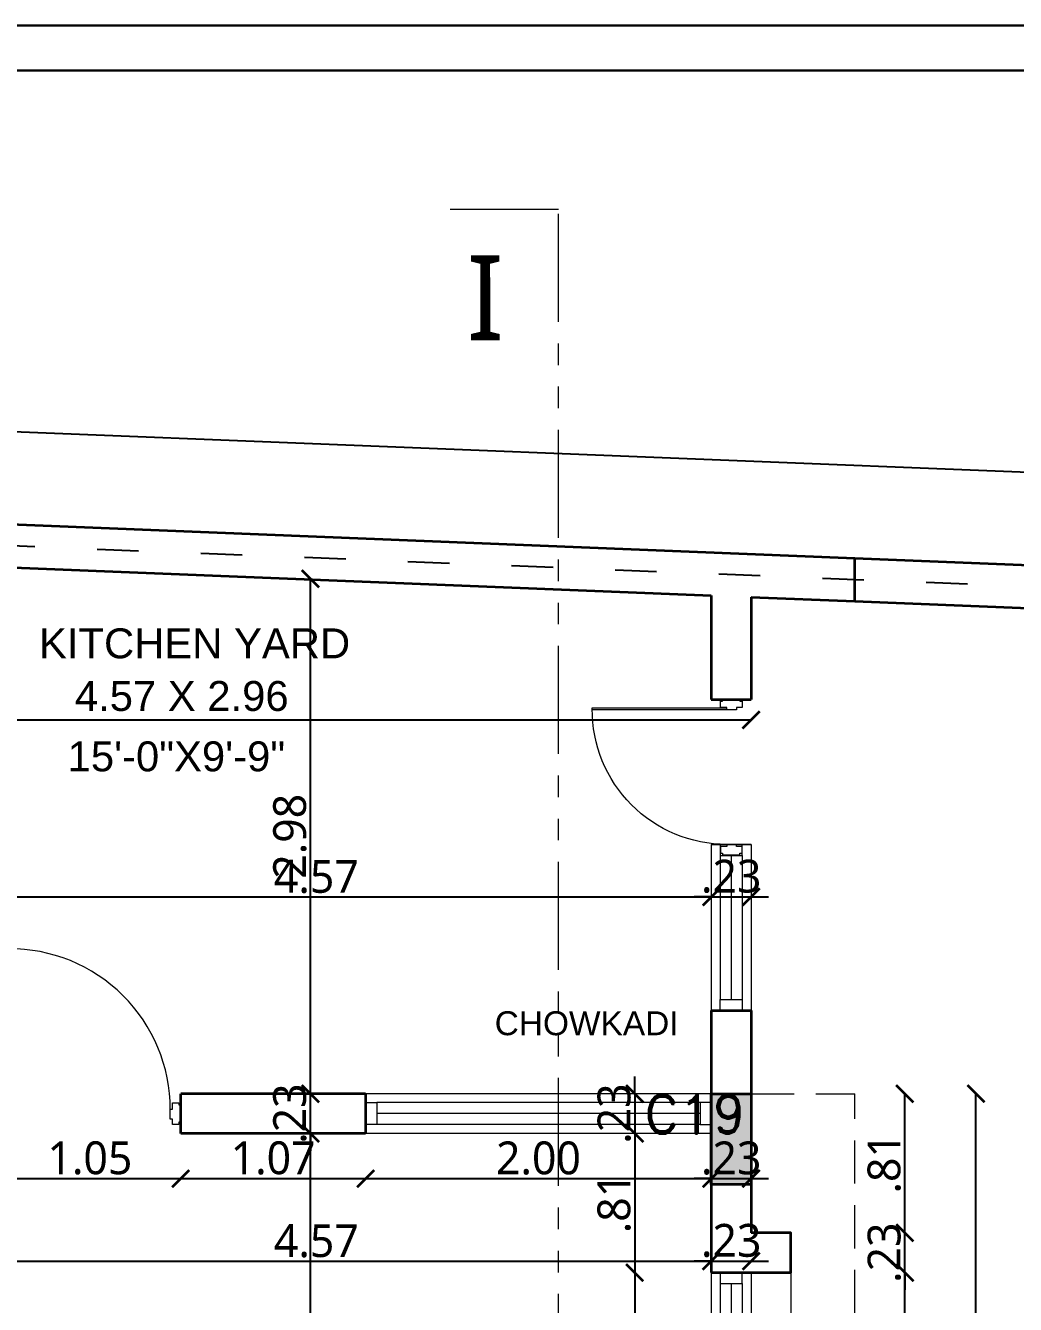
# Model space of a CAD drawing. Extents: x 2450 to 2649, y -7 to 131.
# Drawn here: x 2468.85 to 2474.58, y 123.51 to 130.91 of the extents above; entities that cross this region are included whole.
import ezdxf
from ezdxf.enums import TextEntityAlignment as Align

# ---------------------------------------------------------------- set-up
doc = ezdxf.new("R2010")
doc.units = 0
doc.header["$MEASUREMENT"] = 0
doc.header["$PDMODE"] = 34
for name, pattern in [('ACAD_ISO03W100', [30, 12, -18]), ('HIDDEN', [0.375, 0.25, -0.125]), ('PHANTOM2', [1.25, 0.625, -0.125, 0.125, -0.125, 0.125, -0.125])]:
    doc.linetypes.add(name, pattern=pattern)
doc.layers.add('BAS LINE', color=130, linetype='Continuous')
for name, color, linetype, lineweight in [('COLUMN', 5, 'Continuous', 35), ('DOOR-WINDOW', 35, 'Continuous', 13), ('KRB-R.C.C. COLUMN TEXT', 240, 'Continuous', 0), ('PLOT', 230, 'Continuous', 35), ('SECTION LINE', 3, 'PHANTOM2', 5), ('TEXT-1', 7, 'Continuous', 9), ('WALL', 30, 'Continuous', 35), ('WINDOW-LINE', 25, 'Continuous', 9)]:
    doc.layers.add(name, color=color, linetype=linetype, lineweight=lineweight)
for name, color, linetype, lineweight, true_color in [('COULMN HATCH', 7, 'Continuous', 13, 0xadadad), ('DIM_1', 7, 'Continuous', 13, 0x000000), ('R.C.C PROJATION', 7, 'HIDDEN', 13, 0xa32900), ('SHEET', 7, 'Continuous', 30, 0x121212), ('WORKING DIM', 7, 'Continuous', 15, 0x292929)]:
    doc.layers.add(name, color=color, linetype=linetype, lineweight=lineweight, true_color=true_color)
doc.styles.add('AR', font='arial.ttf')
doc.styles.add('ARIAL', font='arial.ttf')
doc.styles.add('COMPLEX', font='complex.shx')
doc.styles.add('ROMAND', font='romand.shx')
doc.styles.get("Standard").update_dxf_attribs({"font": 'malgunsl.ttf'})
doc.dimstyles.new('2310', dxfattribs={"dimtxt": 0.19, "dimasz": 0.08, "dimexe": 0.18, "dimexo": 0.0625, "dimgap": 0.005, "dimtad": 0, "dimzin": 0, "dimdsep": 46, "dimtxsty": 'AR', "dimblk": 'ARCHTICK', "dimcen": 0.09, "dimse1": 1, "dimse2": 1, "dimaunit": 1, "dimadec": 4, "dimazin": 0, "dimtfac": 1, "dimtofl": 0, "dimtmove": 0, "dimatfit": 3, "dimfxl": 0.18, "dimtolj": 1, "dimtzin": 0, "dimarcsym": 0})
doc.dimstyles.new('R07', dxfattribs={"dimtxt": 0.19, "dimasz": 0.1, "dimexe": 0.18, "dimexo": 0.0625, "dimgap": 0.02, "dimtad": 1, "dimzin": 4, "dimdsep": 46, "dimtxsty": 'Standard', "dimblk": 'ARCHTICK', "dimcen": 0, "dimse1": 1, "dimse2": 1, "dimclrd": 256, "dimclre": 48, "dimclrt": 256, "dimadec": 0, "dimazin": 0, "dimtm": 1e-09, "dimtfac": 1, "dimtix": 1, "dimtmove": 1, "dimatfit": 3, "dimfxl": 0.18, "dimtolj": 1, "dimtzin": 0, "dimlwe": 15, "dimarcsym": 0})

# ---------------------------------------------------------------- blocks, each defined once
blk = doc.blocks.new('*U15')
at = {"layer": 'DOOR-WINDOW'}
for points in [[(0.0492, 0.954), (0.0492, 0.0263), (0.0605, 0.0263), (0.0605, 0.954), (0.0492, 0.954)], [(0, 0.05), (0, -0.05), (0.0105, -0.05), (0.0105, -0.0625), (0.048, -0.0625), (0.048, -0.0313), (0.0605, -0.0313), (0.0605, 0.025), (0.048, 0.025), (0.048, 0.0625), (0.0105, 0.0625), (0.0105, 0.05)], [(1.05, 0.05), (1.05, -0.05), (1.0395, -0.05), (1.0395, -0.0625), (1.002, -0.0625), (1.002, -0.0313), (0.9895, -0.0313), (0.9895, 0.025), (1.002, 0.025), (1.002, 0.0625), (1.0395, 0.0625), (1.0395, 0.05)]]:
    blk.add_lwpolyline(points, close=True, dxfattribs=at)
blk.add_arc((0.0605, 0.025), 0.929, 360, 90.36666, dxfattribs=at)
blk = doc.blocks.new('*U38')
at = {"layer": 'WINDOW-LINE'}
for p, q in [((175536.9, -38812.92), (175536.9, -38726.84)), ((175545.9, -38812.92), (175545.9, -38726.84))]:
    blk.add_line(p, q, dxfattribs=at)
at = {"layer": 'WINDOW-LINE', "color": 35, "true_color": 0x9d754d}
for p, q in [((175538.9, -38810.42), (175538.9, -38729.34)), ((175543.9, -38810.42), (175543.9, -38729.34))]:
    blk.add_line(p, q, dxfattribs=at)
at = {"layer": 'WINDOW-LINE', "color": 4, "true_color": 0x24ffff}
blk.add_line((175541.4, -38810.42), (175541.4, -38729.34), dxfattribs=at)
at = {"layer": 'WINDOW-LINE'}
for points in [[(175536.9, -38726.84), (175545.9, -38726.84), (175545.9, -38726.84), (175536.9, -38726.84)], [(175536.9, -38812.92), (175545.9, -38812.92), (175545.9, -38812.92), (175536.9, -38812.92)]]:
    blk.add_lwpolyline(points, close=True, dxfattribs=at)
at = {"layer": 'WINDOW-LINE', "color": 35, "true_color": 0x9d754d}
for points in [[(175538.9, -38726.84), (175543.9, -38726.84), (175543.9, -38729.34), (175538.9, -38729.34)], [(175538.9, -38812.92), (175543.9, -38812.92), (175543.9, -38810.42), (175538.9, -38810.42)]]:
    blk.add_lwpolyline(points, close=True, dxfattribs=at)
blk = doc.blocks.new('*U26')
at = {"layer": 'WINDOW-LINE'}
for p, q in [((175536.9, -38809.01), (175536.9, -38730.75)), ((175545.9, -38809.01), (175545.9, -38730.75))]:
    blk.add_line(p, q, dxfattribs=at)
at = {"layer": 'WINDOW-LINE', "color": 35, "true_color": 0x9d754d}
for p, q in [((175538.9, -38806.51), (175538.9, -38733.25)), ((175543.9, -38806.51), (175543.9, -38733.25))]:
    blk.add_line(p, q, dxfattribs=at)
at = {"layer": 'WINDOW-LINE', "color": 4, "true_color": 0x24ffff}
blk.add_line((175541.4, -38806.51), (175541.4, -38733.25), dxfattribs=at)
at = {"layer": 'WINDOW-LINE'}
for points in [[(175536.9, -38730.75), (175545.9, -38730.75), (175545.9, -38730.75), (175536.9, -38730.75)], [(175536.9, -38809.01), (175545.9, -38809.01), (175545.9, -38809.01), (175536.9, -38809.01)]]:
    blk.add_lwpolyline(points, close=True, dxfattribs=at)
at = {"layer": 'WINDOW-LINE', "color": 35, "true_color": 0x9d754d}
for points in [[(175538.9, -38730.75), (175543.9, -38730.75), (175543.9, -38733.25), (175538.9, -38733.25)], [(175538.9, -38809.01), (175543.9, -38809.01), (175543.9, -38806.51), (175538.9, -38806.51)]]:
    blk.add_lwpolyline(points, close=True, dxfattribs=at)
blk = doc.blocks.new('_ArchTick')
at = {"color": 0, "linetype": 'ByBlock', "const_width": 0.15}
blk.add_lwpolyline([(-0.5, -0.5), (0.5, 0.5)], dxfattribs=at)
blk = doc.blocks.new('*D3258')
at = {"layer": 'DEFPOINTS', "color": 0, "transparency": 16777216}
for p in [(2452.0549, 128.5641), (2476.1273, 128.2606), (2476.101, 127.6014)]:
    blk.add_point(p, dxfattribs=at)
at = {"layer": 'DIM_1', "color": 0, "lineweight": -2, "transparency": 16777216}
for p, q in [((2452.0813, 129.2233), (2463.4105, 128.7697)), ((2476.1273, 128.2606), (2464.7981, 128.7141))]:
    blk.add_line(p, q, dxfattribs=at)
at = {"layer": 'DIM_1', "color": 0, "lineweight": -2, "transparency": 16777216, "xscale": 0.08, "yscale": 0.08, "zscale": 0.08}
for p, rotation in [((2452.0813, 129.2233), 177.707262996254), ((2476.1273, 128.2606), 357.7072629962539)]:
    blk.add_blockref('_ArchTick', p, dxfattribs=dict(at, rotation=rotation))
at = {"layer": 'DIM_1', "color": 0, "transparency": 16777216, "char_height": 0.19, "attachment_point": 5, "rotation": 357.70726, "style": 'AR'}
for s, insert in [('\\A1;24.07', (2464.1084, 128.8439)), ('\\A1;[78\'-11 1/2"]', (2464.0992, 128.614))]:
    blk.add_mtext(s, dxfattribs=dict(at, insert=insert))
blk = doc.blocks.new('*U14')
at = {"layer": 'DOOR-WINDOW'}
for points in [[(0.0492, 0.804), (0.0492, 0.0263), (0.0605, 0.0263), (0.0605, 0.804), (0.0492, 0.804)], [(0, 0.05), (0, -0.05), (0.0105, -0.05), (0.0105, -0.0625), (0.048, -0.0625), (0.048, -0.0313), (0.0605, -0.0313), (0.0605, 0.025), (0.048, 0.025), (0.048, 0.0625), (0.0105, 0.0625), (0.0105, 0.05)], [(0.9, 0.05), (0.9, -0.05), (0.8895, -0.05), (0.8895, -0.0625), (0.852, -0.0625), (0.852, -0.0313), (0.8395, -0.0313), (0.8395, 0.025), (0.852, 0.025), (0.852, 0.0625), (0.8895, 0.0625), (0.8895, 0.05)]]:
    blk.add_lwpolyline(points, close=True, dxfattribs=at)
blk.add_arc((0.0605, 0.025), 0.779, 360, 90.36666, dxfattribs=at)
blk = doc.blocks.new('*U50')
at = {"layer": 'WINDOW-LINE'}
for p, q in [((175536.9, -38812.92), (175536.9, -38775.34)), ((175545.9, -38812.92), (175545.9, -38775.34))]:
    blk.add_line(p, q, dxfattribs=at)
at = {"layer": 'WINDOW-LINE', "color": 35, "true_color": 0x9d754d}
for p, q in [((175538.9, -38810.42), (175538.9, -38777.84)), ((175543.9, -38810.42), (175543.9, -38777.84))]:
    blk.add_line(p, q, dxfattribs=at)
at = {"layer": 'WINDOW-LINE', "color": 4, "true_color": 0x24ffff}
blk.add_line((175541.4, -38810.42), (175541.4, -38777.84), dxfattribs=at)
at = {"layer": 'WINDOW-LINE'}
for points in [[(175536.9, -38775.34), (175545.9, -38775.34), (175545.9, -38775.34), (175536.9, -38775.34)], [(175536.9, -38812.92), (175545.9, -38812.92), (175545.9, -38812.92), (175536.9, -38812.92)]]:
    blk.add_lwpolyline(points, close=True, dxfattribs=at)
at = {"layer": 'WINDOW-LINE', "color": 35, "true_color": 0x9d754d}
for points in [[(175538.9, -38775.34), (175543.9, -38775.34), (175543.9, -38777.84), (175538.9, -38777.84)], [(175538.9, -38812.92), (175543.9, -38812.92), (175543.9, -38810.42), (175538.9, -38810.42)]]:
    blk.add_lwpolyline(points, close=True, dxfattribs=at)
blk = doc.blocks.new('*D3580')
at = {"layer": 'DEFPOINTS', "color": 0, "transparency": 16777216}
for p in [(2472.8201, 125.8642), (2468.2501, 125.6482), (2472.8201, 125.2072)]:
    blk.add_point(p, dxfattribs=at)
at = {"layer": 'WORKING DIM', "lineweight": -2, "transparency": 16777216}
blk.add_line((2468.2501, 125.8642), (2472.8201, 125.8642), dxfattribs=at)
at = {"layer": 'WORKING DIM', "lineweight": -2, "transparency": 16777216, "xscale": 0.1, "yscale": 0.1, "zscale": 0.1, "rotation": 180}
blk.add_blockref('_ArchTick', (2468.2501, 125.8642), dxfattribs=at)
at = {"layer": 'WORKING DIM', "lineweight": -2, "transparency": 16777216, "xscale": 0.1, "yscale": 0.1, "zscale": 0.1}
blk.add_blockref('_ArchTick', (2472.8201, 125.8642), dxfattribs=at)
at = {"layer": 'WORKING DIM', "transparency": 16777216, "insert": (2470.5351, 125.9808), "char_height": 0.19, "attachment_point": 5}
blk.add_mtext('\\A1;4.57', dxfattribs=at)
blk = doc.blocks.new('*D3581')
at = {"layer": 'DEFPOINTS', "color": 0, "transparency": 16777216}
for p in [(2473.0501, 125.8642), (2472.8201, 125.2072), (2473.0501, 125.2072)]:
    blk.add_point(p, dxfattribs=at)
at = {"layer": 'WORKING DIM', "lineweight": -2, "transparency": 16777216}
for p, q in [((2472.8201, 125.8642), (2472.7201, 125.8642)), ((2472.8201, 125.8642), (2473.0501, 125.8642)), ((2473.0501, 125.8642), (2473.1501, 125.8642))]:
    blk.add_line(p, q, dxfattribs=at)
at = {"layer": 'WORKING DIM', "lineweight": -2, "transparency": 16777216, "xscale": 0.1, "yscale": 0.1, "zscale": 0.1}
blk.add_blockref('_ArchTick', (2472.8201, 125.8642), dxfattribs=at)
at = {"layer": 'WORKING DIM', "lineweight": -2, "transparency": 16777216, "xscale": 0.1, "yscale": 0.1, "zscale": 0.1, "rotation": 180}
blk.add_blockref('_ArchTick', (2473.0501, 125.8642), dxfattribs=at)
at = {"layer": 'WORKING DIM', "transparency": 16777216, "insert": (2472.9351, 125.9825), "char_height": 0.19, "attachment_point": 5}
blk.add_mtext('\\A1;.23', dxfattribs=at)
blk = doc.blocks.new('*D3607')
at = {"layer": 'DEFPOINTS', "color": 0, "transparency": 16777216}
for p in [(2473.2801, 123.6902), (2473.9395, 123.6902), (2473.2801, 121.4902)]:
    blk.add_point(p, dxfattribs=at)
at = {"layer": 'WORKING DIM', "lineweight": -2, "transparency": 16777216}
blk.add_line((2473.9395, 121.4902), (2473.9395, 123.6902), dxfattribs=at)
at = {"layer": 'WORKING DIM', "lineweight": -2, "transparency": 16777216, "xscale": 0.1, "yscale": 0.1, "zscale": 0.1}
for p, rotation in [((2473.9395, 123.6902), 90), ((2473.9395, 121.4902), 270)]:
    blk.add_blockref('_ArchTick', p, dxfattribs=dict(at, rotation=rotation))
at = {"layer": 'WORKING DIM', "transparency": 16777216, "insert": (2473.8212, 122.5902), "char_height": 0.19, "attachment_point": 5, "rotation": 90}
blk.add_mtext('\\A1;2.20', dxfattribs=at)
blk = doc.blocks.new('*D3608')
at = {"layer": 'DEFPOINTS', "color": 0, "transparency": 16777216}
for p in [(2473.2801, 123.9202), (2473.9395, 123.9202), (2473.2801, 123.6902)]:
    blk.add_point(p, dxfattribs=at)
at = {"layer": 'WORKING DIM', "lineweight": -2, "transparency": 16777216}
for p, q in [((2473.9395, 123.9202), (2473.9395, 124.0202)), ((2473.9395, 123.6902), (2473.9395, 123.9202)), ((2473.9395, 123.6902), (2473.9395, 123.5902))]:
    blk.add_line(p, q, dxfattribs=at)
at = {"layer": 'WORKING DIM', "lineweight": -2, "transparency": 16777216, "xscale": 0.1, "yscale": 0.1, "zscale": 0.1}
for p, rotation in [((2473.9395, 123.9202), 270), ((2473.9395, 123.6902), 90)]:
    blk.add_blockref('_ArchTick', p, dxfattribs=dict(at, rotation=rotation))
at = {"layer": 'WORKING DIM', "transparency": 16777216, "insert": (2473.8212, 123.8052), "char_height": 0.19, "attachment_point": 5, "rotation": 90}
blk.add_mtext('\\A1;.23', dxfattribs=at)
blk = doc.blocks.new('*D3609')
at = {"layer": 'DEFPOINTS', "color": 0, "transparency": 16777216}
for p in [(2473.0501, 124.7252), (2473.9395, 124.7252), (2473.2801, 123.9202)]:
    blk.add_point(p, dxfattribs=at)
at = {"layer": 'WORKING DIM', "lineweight": -2, "transparency": 16777216}
blk.add_line((2473.9395, 123.9202), (2473.9395, 124.7252), dxfattribs=at)
at = {"layer": 'WORKING DIM', "lineweight": -2, "transparency": 16777216, "xscale": 0.1, "yscale": 0.1, "zscale": 0.1}
for p, rotation in [((2473.9395, 124.7252), 90), ((2473.9395, 123.9202), 270)]:
    blk.add_blockref('_ArchTick', p, dxfattribs=dict(at, rotation=rotation))
at = {"layer": 'WORKING DIM', "transparency": 16777216, "insert": (2473.8207, 124.3227), "char_height": 0.19, "attachment_point": 5, "rotation": 90}
blk.add_mtext('\\A1;.81', dxfattribs=at)
blk = doc.blocks.new('*D3610')
at = {"layer": 'DEFPOINTS', "color": 0, "transparency": 16777216}
for p in [(2473.0501, 124.7252), (2474.3511, 124.7252), (2473.0501, 114.2552)]:
    blk.add_point(p, dxfattribs=at)
at = {"layer": 'WORKING DIM', "lineweight": -2, "transparency": 16777216}
blk.add_line((2474.3511, 114.2552), (2474.3511, 124.7252), dxfattribs=at)
at = {"layer": 'WORKING DIM', "lineweight": -2, "transparency": 16777216, "xscale": 0.1, "yscale": 0.1, "zscale": 0.1}
for p, rotation in [((2474.3511, 124.7252), 90), ((2474.3511, 114.2552), 270)]:
    blk.add_blockref('_ArchTick', p, dxfattribs=dict(at, rotation=rotation))
at = {"layer": 'WORKING DIM', "transparency": 16777216, "insert": (2474.2323, 119.4902), "char_height": 0.19, "attachment_point": 5, "rotation": 90}
blk.add_mtext('\\A1;10.47', dxfattribs=at)
blk = doc.blocks.new('*D3396')
at = {"layer": 'DEFPOINTS', "color": 0, "transparency": 16777216}
for p in [(2468.7001, 124.4952), (2469.7501, 124.4952), (2469.7501, 124.2338)]:
    blk.add_point(p, dxfattribs=at)
at = {"layer": 'WORKING DIM', "lineweight": -2, "transparency": 16777216}
blk.add_line((2468.7001, 124.2338), (2469.7501, 124.2338), dxfattribs=at)
at = {"layer": 'WORKING DIM', "lineweight": -2, "transparency": 16777216, "xscale": 0.1, "yscale": 0.1, "zscale": 0.1, "rotation": 180}
blk.add_blockref('_ArchTick', (2468.7001, 124.2338), dxfattribs=at)
at = {"layer": 'WORKING DIM', "lineweight": -2, "transparency": 16777216, "xscale": 0.1, "yscale": 0.1, "zscale": 0.1}
blk.add_blockref('_ArchTick', (2469.7501, 124.2338), dxfattribs=at)
at = {"layer": 'WORKING DIM', "transparency": 16777216, "insert": (2469.2251, 124.3526), "char_height": 0.19, "attachment_point": 5}
blk.add_mtext('\\A1;1.05', dxfattribs=at)
blk = doc.blocks.new('*D3397')
at = {"layer": 'DEFPOINTS', "color": 0, "transparency": 16777216}
for p in [(2469.7501, 124.4952), (2470.8201, 124.4952), (2470.8201, 124.2338)]:
    blk.add_point(p, dxfattribs=at)
at = {"layer": 'WORKING DIM', "lineweight": -2, "transparency": 16777216}
blk.add_line((2469.7501, 124.2338), (2470.8201, 124.2338), dxfattribs=at)
at = {"layer": 'WORKING DIM', "lineweight": -2, "transparency": 16777216, "xscale": 0.1, "yscale": 0.1, "zscale": 0.1, "rotation": 180}
blk.add_blockref('_ArchTick', (2469.7501, 124.2338), dxfattribs=at)
at = {"layer": 'WORKING DIM', "lineweight": -2, "transparency": 16777216, "xscale": 0.1, "yscale": 0.1, "zscale": 0.1}
blk.add_blockref('_ArchTick', (2470.8201, 124.2338), dxfattribs=at)
at = {"layer": 'WORKING DIM', "transparency": 16777216, "insert": (2470.2851, 124.3526), "char_height": 0.19, "attachment_point": 5}
blk.add_mtext('\\A1;1.07', dxfattribs=at)
blk = doc.blocks.new('*D3398')
at = {"layer": 'DEFPOINTS', "color": 0, "transparency": 16777216}
for p in [(2470.8201, 124.4952), (2472.8201, 124.4952), (2472.8201, 124.2338)]:
    blk.add_point(p, dxfattribs=at)
at = {"layer": 'WORKING DIM', "lineweight": -2, "transparency": 16777216}
blk.add_line((2470.8201, 124.2338), (2472.8201, 124.2338), dxfattribs=at)
at = {"layer": 'WORKING DIM', "lineweight": -2, "transparency": 16777216, "xscale": 0.1, "yscale": 0.1, "zscale": 0.1, "rotation": 180}
blk.add_blockref('_ArchTick', (2470.8201, 124.2338), dxfattribs=at)
at = {"layer": 'WORKING DIM', "lineweight": -2, "transparency": 16777216, "xscale": 0.1, "yscale": 0.1, "zscale": 0.1}
blk.add_blockref('_ArchTick', (2472.8201, 124.2338), dxfattribs=at)
at = {"layer": 'WORKING DIM', "transparency": 16777216, "insert": (2471.8201, 124.3521), "char_height": 0.19, "attachment_point": 5}
blk.add_mtext('\\A1;2.00', dxfattribs=at)
blk = doc.blocks.new('*D3399')
at = {"layer": 'DEFPOINTS', "color": 0, "transparency": 16777216}
for p in [(2472.8201, 124.4952), (2473.0501, 124.4952), (2473.0501, 124.2338)]:
    blk.add_point(p, dxfattribs=at)
at = {"layer": 'WORKING DIM', "lineweight": -2, "transparency": 16777216}
for p, q in [((2472.8201, 124.2338), (2472.7201, 124.2338)), ((2472.8201, 124.2338), (2473.0501, 124.2338)), ((2473.0501, 124.2338), (2473.1501, 124.2338))]:
    blk.add_line(p, q, dxfattribs=at)
at = {"layer": 'WORKING DIM', "lineweight": -2, "transparency": 16777216, "xscale": 0.1, "yscale": 0.1, "zscale": 0.1}
blk.add_blockref('_ArchTick', (2472.8201, 124.2338), dxfattribs=at)
at = {"layer": 'WORKING DIM', "lineweight": -2, "transparency": 16777216, "xscale": 0.1, "yscale": 0.1, "zscale": 0.1, "rotation": 180}
blk.add_blockref('_ArchTick', (2473.0501, 124.2338), dxfattribs=at)
at = {"layer": 'WORKING DIM', "transparency": 16777216, "insert": (2472.9351, 124.3521), "char_height": 0.19, "attachment_point": 5}
blk.add_mtext('\\A1;.23', dxfattribs=at)
blk = doc.blocks.new('*D3407')
at = {"layer": 'DEFPOINTS', "color": 0, "transparency": 16777216}
for p in [(2468.2501, 124.4952), (2472.8201, 124.2002), (2472.8201, 123.7567)]:
    blk.add_point(p, dxfattribs=at)
at = {"layer": 'WORKING DIM', "lineweight": -2, "transparency": 16777216}
blk.add_line((2468.2501, 123.7567), (2472.8201, 123.7567), dxfattribs=at)
at = {"layer": 'WORKING DIM', "lineweight": -2, "transparency": 16777216, "xscale": 0.1, "yscale": 0.1, "zscale": 0.1, "rotation": 180}
blk.add_blockref('_ArchTick', (2468.2501, 123.7567), dxfattribs=at)
at = {"layer": 'WORKING DIM', "lineweight": -2, "transparency": 16777216, "xscale": 0.1, "yscale": 0.1, "zscale": 0.1}
blk.add_blockref('_ArchTick', (2472.8201, 123.7567), dxfattribs=at)
at = {"layer": 'WORKING DIM', "transparency": 16777216, "insert": (2470.5351, 123.8733), "char_height": 0.19, "attachment_point": 5}
blk.add_mtext('\\A1;4.57', dxfattribs=at)
blk = doc.blocks.new('*D3408')
at = {"layer": 'DEFPOINTS', "color": 0, "transparency": 16777216}
for p in [(2472.8201, 124.2002), (2473.0501, 124.2002), (2473.0501, 123.7567)]:
    blk.add_point(p, dxfattribs=at)
at = {"layer": 'WORKING DIM', "lineweight": -2, "transparency": 16777216}
for p, q in [((2472.8201, 123.7567), (2472.7201, 123.7567)), ((2472.8201, 123.7567), (2473.0501, 123.7567)), ((2473.0501, 123.7567), (2473.1501, 123.7567))]:
    blk.add_line(p, q, dxfattribs=at)
at = {"layer": 'WORKING DIM', "lineweight": -2, "transparency": 16777216, "xscale": 0.1, "yscale": 0.1, "zscale": 0.1}
blk.add_blockref('_ArchTick', (2472.8201, 123.7567), dxfattribs=at)
at = {"layer": 'WORKING DIM', "lineweight": -2, "transparency": 16777216, "xscale": 0.1, "yscale": 0.1, "zscale": 0.1, "rotation": 180}
blk.add_blockref('_ArchTick', (2473.0501, 123.7567), dxfattribs=at)
at = {"layer": 'WORKING DIM', "transparency": 16777216, "insert": (2472.9351, 123.875), "char_height": 0.19, "attachment_point": 5}
blk.add_mtext('\\A1;.23', dxfattribs=at)
blk = doc.blocks.new('*D3486')
at = {"layer": 'DEFPOINTS', "color": 0, "transparency": 16777216}
for p in [(2470.2851, 124.4952), (2470.5005, 124.4952), (2470.7401, 120.6852)]:
    blk.add_point(p, dxfattribs=at)
at = {"layer": 'WORKING DIM', "lineweight": -2, "transparency": 16777216}
blk.add_line((2470.5005, 120.6852), (2470.5005, 124.4952), dxfattribs=at)
at = {"layer": 'WORKING DIM', "lineweight": -2, "transparency": 16777216, "xscale": 0.1, "yscale": 0.1, "zscale": 0.1}
for p, rotation in [((2470.5005, 124.4952), 90), ((2470.5005, 120.6852), 270)]:
    blk.add_blockref('_ArchTick', p, dxfattribs=dict(at, rotation=rotation))
at = {"layer": 'WORKING DIM', "transparency": 16777216, "insert": (2470.3816, 122.5902), "char_height": 0.19, "attachment_point": 5, "rotation": 90}
blk.add_mtext('\\A1;3.81', dxfattribs=at)
blk = doc.blocks.new('*D3487')
at = {"layer": 'DEFPOINTS', "color": 0, "transparency": 16777216}
for p in [(2470.2851, 124.7252), (2470.5005, 124.7252), (2470.2851, 124.4952)]:
    blk.add_point(p, dxfattribs=at)
at = {"layer": 'WORKING DIM', "lineweight": -2, "transparency": 16777216}
for p, q in [((2470.5005, 124.7252), (2470.5005, 124.8252)), ((2470.5005, 124.4952), (2470.5005, 124.7252)), ((2470.5005, 124.4952), (2470.5005, 124.3952))]:
    blk.add_line(p, q, dxfattribs=at)
at = {"layer": 'WORKING DIM', "lineweight": -2, "transparency": 16777216, "xscale": 0.1, "yscale": 0.1, "zscale": 0.1}
for p, rotation in [((2470.5005, 124.7252), 270), ((2470.5005, 124.4952), 90)]:
    blk.add_blockref('_ArchTick', p, dxfattribs=dict(at, rotation=rotation))
at = {"layer": 'WORKING DIM', "transparency": 16777216, "insert": (2470.3822, 124.6102), "char_height": 0.19, "attachment_point": 5, "rotation": 90}
blk.add_mtext('\\A1;.23', dxfattribs=at)
blk = doc.blocks.new('*D3488')
at = {"layer": 'DEFPOINTS', "color": 0, "transparency": 16777216}
for p in [(2470.4044, 127.7044), (2470.5005, 127.7044), (2470.2851, 124.7252)]:
    blk.add_point(p, dxfattribs=at)
at = {"layer": 'WORKING DIM', "lineweight": -2, "transparency": 16777216}
blk.add_line((2470.5005, 124.7252), (2470.5005, 127.7044), dxfattribs=at)
at = {"layer": 'WORKING DIM', "lineweight": -2, "transparency": 16777216, "xscale": 0.1, "yscale": 0.1, "zscale": 0.1}
for p, rotation in [((2470.5005, 127.7044), 90), ((2470.5005, 124.7252), 270)]:
    blk.add_blockref('_ArchTick', p, dxfattribs=dict(at, rotation=rotation))
at = {"layer": 'WORKING DIM', "transparency": 16777216, "insert": (2470.3822, 126.2148), "char_height": 0.19, "attachment_point": 5, "rotation": 90}
blk.add_mtext('\\A1;2.98', dxfattribs=at)
blk = doc.blocks.new('*D3489')
at = {"layer": 'DEFPOINTS', "color": 0, "transparency": 16777216}
for p in [(2472.8201, 124.7252), (2472.377, 124.4952), (2472.8201, 124.4952)]:
    blk.add_point(p, dxfattribs=at)
at = {"layer": 'WORKING DIM', "lineweight": -2, "transparency": 16777216}
for p, q in [((2472.377, 124.7252), (2472.377, 124.8252)), ((2472.377, 124.7252), (2472.377, 124.4952)), ((2472.377, 124.4952), (2472.377, 124.3952))]:
    blk.add_line(p, q, dxfattribs=at)
at = {"layer": 'WORKING DIM', "lineweight": -2, "transparency": 16777216, "xscale": 0.1, "yscale": 0.1, "zscale": 0.1}
for p, rotation in [((2472.377, 124.7252), 270), ((2472.377, 124.4952), 90)]:
    blk.add_blockref('_ArchTick', p, dxfattribs=dict(at, rotation=rotation))
at = {"layer": 'WORKING DIM', "transparency": 16777216, "insert": (2472.2587, 124.6102), "char_height": 0.19, "attachment_point": 5, "rotation": 90}
blk.add_mtext('\\A1;.23', dxfattribs=at)
blk = doc.blocks.new('*D3490')
at = {"layer": 'DEFPOINTS', "color": 0, "transparency": 16777216}
for p in [(2472.8201, 124.4952), (2472.377, 123.6902), (2472.8201, 123.6902)]:
    blk.add_point(p, dxfattribs=at)
at = {"layer": 'WORKING DIM', "lineweight": -2, "transparency": 16777216}
blk.add_line((2472.377, 124.4952), (2472.377, 123.6902), dxfattribs=at)
at = {"layer": 'WORKING DIM', "lineweight": -2, "transparency": 16777216, "xscale": 0.1, "yscale": 0.1, "zscale": 0.1}
for p, rotation in [((2472.377, 124.4952), 90), ((2472.377, 123.6902), 270)]:
    blk.add_blockref('_ArchTick', p, dxfattribs=dict(at, rotation=rotation))
at = {"layer": 'WORKING DIM', "transparency": 16777216, "insert": (2472.2582, 124.0927), "char_height": 0.19, "attachment_point": 5, "rotation": 90}
blk.add_mtext('\\A1;.81', dxfattribs=at)
blk = doc.blocks.new('*D3491')
at = {"layer": 'DEFPOINTS', "color": 0, "transparency": 16777216}
for p in [(2472.8201, 123.6902), (2472.377, 121.4902), (2472.8201, 121.4902)]:
    blk.add_point(p, dxfattribs=at)
at = {"layer": 'WORKING DIM', "lineweight": -2, "transparency": 16777216}
blk.add_line((2472.377, 123.6902), (2472.377, 121.4902), dxfattribs=at)
at = {"layer": 'WORKING DIM', "lineweight": -2, "transparency": 16777216, "xscale": 0.1, "yscale": 0.1, "zscale": 0.1}
for p, rotation in [((2472.377, 123.6902), 90), ((2472.377, 121.4902), 270)]:
    blk.add_blockref('_ArchTick', p, dxfattribs=dict(at, rotation=rotation))
at = {"layer": 'WORKING DIM', "transparency": 16777216, "insert": (2472.2587, 122.5902), "char_height": 0.19, "attachment_point": 5, "rotation": 90}
blk.add_mtext('\\A1;2.20', dxfattribs=at)
blk = doc.blocks.new('*D3838')
at = {"layer": 'DEFPOINTS', "color": 0, "transparency": 16777216}
for p in [(2473.0501, 126.8877), (2455.1828, 125.7632), (2473.0501, 124.7252)]:
    blk.add_point(p, dxfattribs=at)
at = {"layer": 'WORKING DIM', "lineweight": -2, "transparency": 16777216}
blk.add_line((2455.1828, 126.8877), (2473.0501, 126.8877), dxfattribs=at)
at = {"layer": 'WORKING DIM', "lineweight": -2, "transparency": 16777216, "xscale": 0.1, "yscale": 0.1, "zscale": 0.1, "rotation": 180}
blk.add_blockref('_ArchTick', (2455.1828, 126.8877), dxfattribs=at)
at = {"layer": 'WORKING DIM', "lineweight": -2, "transparency": 16777216, "xscale": 0.1, "yscale": 0.1, "zscale": 0.1}
blk.add_blockref('_ArchTick', (2473.0501, 126.8877), dxfattribs=at)
at = {"layer": 'WORKING DIM', "transparency": 16777216, "insert": (2464.1165, 127.0065), "char_height": 0.19, "attachment_point": 5}
blk.add_mtext('\\A1;17.87', dxfattribs=at)
blk = doc.blocks.new('*D3841')
at = {"layer": 'DEFPOINTS', "color": 0, "transparency": 16777216}
for p in [(2473.0501, 124.7252), (2470.1301, 110.2752), (2474.7679, 110.2752)]:
    blk.add_point(p, dxfattribs=at)
at = {"layer": 'WORKING DIM', "lineweight": -2, "transparency": 16777216}
blk.add_line((2474.7679, 124.7252), (2474.7679, 110.2752), dxfattribs=at)
at = {"layer": 'WORKING DIM', "lineweight": -2, "transparency": 16777216, "xscale": 0.1, "yscale": 0.1, "zscale": 0.1}
for p, rotation in [((2474.7679, 124.7252), 90), ((2474.7679, 110.2752), 270)]:
    blk.add_blockref('_ArchTick', p, dxfattribs=dict(at, rotation=rotation))
at = {"layer": 'WORKING DIM', "transparency": 16777216, "insert": (2474.6491, 117.5002), "char_height": 0.19, "attachment_point": 5, "rotation": 90}
blk.add_mtext('\\A1;14.45', dxfattribs=at)

msp = doc.modelspace()

# ---------------------------------------------------------------- hatches: boundary and pattern name
at = {"layer": 'COULMN HATCH', "ltscale": 0.001}
h = msp.add_hatch(color=256, dxfattribs=at)
h.dxf.hatch_style = 1
h.paths.add_polyline_path([(2460.5928, 125.1652), (2460.8228, 125.1652), (2460.8228, 124.6402), (2460.5928, 124.6402)])
h.paths.add_polyline_path([(2455.1828, 125.4602), (2455.4128, 125.4602), (2455.4128, 124.9352), (2455.1828, 124.9352)])
h.paths.add_polyline_path([(2460.8228, 120.4552), (2460.5928, 120.4552), (2460.5928, 121.2052), (2460.8228, 121.2052)])
h.paths.add_polyline_path([(2455.1828, 120.6852), (2455.4128, 120.6852), (2455.4128, 120.0852), (2455.1828, 120.0852)])
h.paths.add_polyline_path([(2460.8228, 117.8102), (2460.5928, 117.8102), (2460.5928, 118.5602), (2460.8228, 118.5602)])
h.paths.add_polyline_path([(2455.1828, 118.6352), (2455.4128, 118.6352), (2455.4128, 118.1102), (2455.1828, 118.1102)])
h.paths.add_polyline_path([(2460.5928, 114.2302), (2460.8228, 114.2302), (2460.8228, 113.6302), (2460.5928, 113.6302)])
h.paths.add_polyline_path([(2455.7828, 113.8602), (2455.7828, 113.6302), (2455.1828, 113.6302), (2455.1828, 113.8602)])
h.paths.add_polyline_path([(2465.2201, 115.0852), (2465.2201, 114.8552), (2464.4701, 114.8552), (2464.4701, 115.0852)])
h.paths.add_polyline_path([(2464.4701, 110.8752), (2464.7001, 110.8752), (2464.7001, 110.2752), (2464.4701, 110.2752)])
h.paths.add_polyline_path([(2472.8201, 115.0852), (2473.0501, 115.0852), (2473.0501, 114.5602), (2472.8201, 114.5602)])
h.paths.add_polyline_path([(2470.1301, 115.0852), (2470.1301, 114.8552), (2469.5301, 114.8552), (2469.5301, 115.0852)])
h.paths.add_polyline_path([(2469.9001, 110.8752), (2470.1301, 110.8752), (2470.1301, 110.2752), (2469.9001, 110.2752)])
h.paths.add_polyline_path([(2473.0501, 124.2002), (2472.8201, 124.2002), (2472.8201, 124.7252), (2473.0501, 124.7252)])
h.paths.add_polyline_path([(2472.8201, 121.0552), (2473.0501, 121.0552), (2473.0501, 120.4552), (2472.8201, 120.4552)])
h.paths.add_polyline_path([(2468.0201, 124.9452), (2468.0201, 124.4952), (2468.2501, 124.4952), (2468.2501, 124.9452)])
h.paths.add_polyline_path([(2463.5601, 124.7252), (2463.5601, 124.4952), (2463.0351, 124.4952), (2463.0351, 124.7252)])
h.paths.add_polyline_path([(2467.7201, 120.4552), (2467.7201, 120.6852), (2468.4701, 120.6852), (2468.4701, 120.4552)])
h.paths.add_polyline_path([(2463.1501, 120.4552), (2462.9201, 120.4552), (2462.9201, 121.2052), (2463.1501, 121.2052)])

# ---------------------------------------------------------------- linework, layer by layer
at = {"layer": 'BAS LINE', "color": 7, "linetype": 'ACAD_ISO03W100', "lineweight": 25, "ltscale": 0.02}
msp.add_lwpolyline([(2452.0549, 128.5641), (2452.1457, 107.1959), (2462.4469, 107.2154), (2464.1003, 107.2247), (2466.8858, 107.2291), (2467.5572, 107.2237), (2476.0943, 107.0716), (2476.101, 127.6014)], close=True, dxfattribs=at)
at = {"layer": 'COLUMN'}
msp.add_lwpolyline([(2473.0501, 124.2002), (2472.8201, 124.2002), (2472.8201, 124.7252), (2473.0501, 124.7252)], close=True, dxfattribs=at)
at = {"layer": 'PLOT', "ltscale": 0.1, "flags": 128}
for points in [[(2473.6501, 127.8246), (2476.251, 127.7205), (2476.2443, 107.0689)], [(2473.6501, 127.5744), (2475.9509, 127.4823), (2475.9443, 107.0705)]]:
    msp.add_lwpolyline(points, dxfattribs=at)
at = {"layer": 'R.C.C PROJATION'}
for p, q in [((2473.0501, 124.7252), (2473.6501, 124.7252)), ((2473.6501, 120.4552), (2473.6501, 124.7252)), ((2473.2801, 123.6902), (2473.2801, 121.4902))]:
    msp.add_line(p, q, dxfattribs=at)
at = {"layer": 'SECTION LINE'}
msp.add_lwpolyline([(2471.1105, 105.4415), (2471.9351, 105.4415), (2471.9351, 129.8413), (2471.2183, 129.8413)], dxfattribs=at)
at = {"layer": 'SHEET', "ltscale": 5}
for points in [[(2450.066, 130.9057), (2450.066, 104.8728), (2486.8802, 104.8728), (2486.8802, 130.9057)], [(2450.3261, 130.6456), (2450.3261, 105.133), (2486.62, 105.133), (2486.62, 130.6456)]]:
    msp.add_lwpolyline(points, close=True, dxfattribs=at)
at = {"layer": 'WALL'}
for p, q in [((2473.6501, 127.5744), (2473.6501, 127.8246)), ((2472.8201, 127.6077), (2472.8201, 127.0072)), ((2473.0501, 127.5984), (2473.0501, 127.0072)), ((2472.8201, 127.0072), (2473.0501, 127.0072)), ((2472.8201, 125.2072), (2472.8201, 123.6902)), ((2472.8201, 125.2072), (2473.0501, 125.2072)), ((2473.0501, 125.2072), (2473.0501, 123.9202)), ((2470.8201, 124.7252), (2469.7501, 124.7252)), ((2469.7501, 124.4952), (2469.7501, 124.7252)), ((2470.8201, 124.7252), (2470.8201, 124.4952)), ((2470.8201, 124.4952), (2469.7501, 124.4952))]:
    msp.add_line(p, q, dxfattribs=at)
at = {"layer": 'WALL', "flags": 128}
for points in [[(2467.4201, 128.0741), (2473.6501, 127.8246)], [(2468.2501, 127.7906), (2472.8201, 127.6077)], [(2473.0501, 127.5984), (2473.6501, 127.5744)]]:
    msp.add_lwpolyline(points, dxfattribs=at)
at = {"layer": 'WALL'}
msp.add_lwpolyline([(2472.8201, 123.6902), (2473.2801, 123.6902), (2473.2801, 123.9202), (2473.0501, 123.9202)], dxfattribs=at)

# ---------------------------------------------------------------- block references
at = {"layer": 'DOOR-WINDOW', "xscale": 0.02555555555552771, "yscale": 0.02555555555552771, "zscale": 0.02555555555552771}
for name, p, rotation in [('*U50', (6958.993, -865.7182), 180), ('*U26', (1481.0343, -4361.4477), 89.99999999999997), ('*U38', (6958.993, -868.1956), 180)]:
    msp.add_blockref(name, p, dxfattribs=dict(at, rotation=rotation))
at = {"layer": 'WINDOW-LINE', "xscale": -1, "rotation": 90}
msp.add_blockref('*U14', (2472.9351, 127.0072), dxfattribs=at)
at = {"layer": 'WINDOW-LINE'}
msp.add_blockref('*U15', (2468.7001, 124.6102), dxfattribs=at)

# ---------------------------------------------------------------- texts
at = {"layer": 'KRB-R.C.C. COLUMN TEXT', "style": 'ROMAND'}
msp.add_text('C19', height=0.225, dxfattribs=at).set_placement((2472.7254, 124.4952), align=Align.CENTER)
at = {"layer": 'SECTION LINE', "color": 5, "insert": (2471.6205, 129.5768), "char_height": 0.4914, "width": 0.737178, "attachment_point": 3, "rotation": 0.0594, "style": 'COMPLEX'}
msp.add_mtext('{\\fSegoe UI Light|b0|i0|c0|p34;I}', dxfattribs=at)
at = {"layer": 'TEXT-1', "color": 18, "ltscale": 10, "true_color": 0x000000, "attachment_point": 1, "style": 'ARIAL'}
for s, insert, char_height, width in [('\\A1;KITCHEN YARD', (2468.9304, 127.4177), 0.173107, 1.998194), ('\\A1;4.57 X 2.96', (2469.1379, 127.1131), 0.173107, 1.998194), ('\\A1;CHOWKADI', (2471.5667, 125.2022), 0.138486, 1.598555)]:
    msp.add_mtext(s, dxfattribs=dict(at, insert=insert, char_height=char_height, width=width))
at = {"layer": 'TEXT-1', "color": 146, "ltscale": 10, "true_color": 0x105689, "insert": (2469.0959, 126.7638), "char_height": 0.173107, "width": 1.998194, "attachment_point": 1, "style": 'ARIAL'}
msp.add_mtext('\\A1;15\'-0"X9\'-9"', dxfattribs=at)

# ---------------------------------------------------------------- dimensions: what is measured, and where the dimension line sits
at = {"layer": 'DIM_1'}
dim = msp.add_aligned_dim(p1=(2452.0549, 128.5641), p2=(2476.101, 127.6014), distance=0.6597, dimstyle='2310', override={"dimpost": '\\X'}, dxfattribs=at)
dim.commit()
dim.dimension.update_dxf_attribs({"geometry": '*D3258', "text_midpoint": (2464.1043, 128.7419)})
at = {"layer": 'WORKING DIM'}
for base, p1, p2, picture, middle in [((2470.5005, 127.7044), (2470.2851, 124.7252), (2470.4044, 127.7044), '*D3488', (2470.3822, 126.2148)), ((2474.7679, 110.2752), (2473.0501, 124.7252), (2470.1301, 110.2752), '*D3841', (2474.6491, 117.5002)), ((2470.5005, 124.7252), (2470.2851, 124.4952), (2470.2851, 124.7252), '*D3487', (2470.3822, 124.6102)), ((2472.377, 124.4952), (2472.8201, 124.7252), (2472.8201, 124.4952), '*D3489', (2472.2587, 124.6102)), ((2473.9395361418, 124.7252378884), (2473.2800772379, 123.9202378884), (2473.0500772379, 124.7252378884), '*D3609', (2473.8207258087, 124.3227378884)), ((2474.3511, 124.7252), (2473.0501, 114.2552), (2473.0501, 124.7252), '*D3610', (2474.2323, 119.4902)), ((2470.5005, 124.4952), (2470.7401, 120.6852), (2470.2851, 124.4952), '*D3486', (2470.3816, 122.5902)), ((2472.3769635505, 123.6902378884), (2472.8200772379, 124.4952378884), (2472.8200772379, 123.6902378884), '*D3490', (2472.2581532174, 124.0927378884)), ((2473.9395, 123.9202), (2473.2801, 123.6902), (2473.2801, 123.9202), '*D3608', (2473.8212, 123.8052)), ((2472.377, 121.4902), (2472.8201, 123.6902), (2472.8201, 121.4902), '*D3491', (2472.2587, 122.5902)), ((2473.9395, 123.6902), (2473.2801, 121.4902), (2473.2801, 123.6902), '*D3607', (2473.8212, 122.5902))]:
    dim = msp.add_linear_dim(base=base, p1=p1, p2=p2, angle=90, dimstyle='R07', override={"dimpost": '\\X'}, dxfattribs=at)
    dim.commit()
    dim.dimension.update_dxf_attribs({"geometry": picture, "text_midpoint": middle})
for base, p1, p2, picture, middle in [((2473.0501, 126.8877), (2455.1828, 125.7632), (2473.0501, 124.7252), '*D3838', (2464.1165, 127.0065)), ((2472.8201, 125.8642), (2468.2501, 125.6482), (2472.8201, 125.2072), '*D3580', (2470.5351, 125.9808)), ((2473.0501, 125.8642), (2472.8201, 125.2072), (2473.0501, 125.2072), '*D3581', (2472.9351, 125.9825)), ((2472.8201, 123.7567), (2468.2501, 124.4952), (2472.8201, 124.2002), '*D3407', (2470.5351, 123.8733)), ((2469.7501, 124.2338), (2468.7001, 124.4952), (2469.7501, 124.4952), '*D3396', (2469.2251, 124.3526)), ((2470.8201, 124.2338), (2469.7501, 124.4952), (2470.8201, 124.4952), '*D3397', (2470.2851, 124.3526)), ((2472.8201, 124.2338), (2470.8201, 124.4952), (2472.8201, 124.4952), '*D3398', (2471.8201, 124.3521)), ((2473.0501, 124.2338), (2472.8201, 124.4952), (2473.0501, 124.4952), '*D3399', (2472.9351, 124.3521)), ((2473.0501, 123.7567), (2472.8201, 124.2002), (2473.0501, 124.2002), '*D3408', (2472.9351, 123.875))]:
    dim = msp.add_linear_dim(base=base, p1=p1, p2=p2, dimstyle='R07', override={"dimpost": '\\X'}, dxfattribs=at)
    dim.commit()
    dim.dimension.update_dxf_attribs({"geometry": picture, "text_midpoint": middle})

doc.saveas('drawing.dxf')
